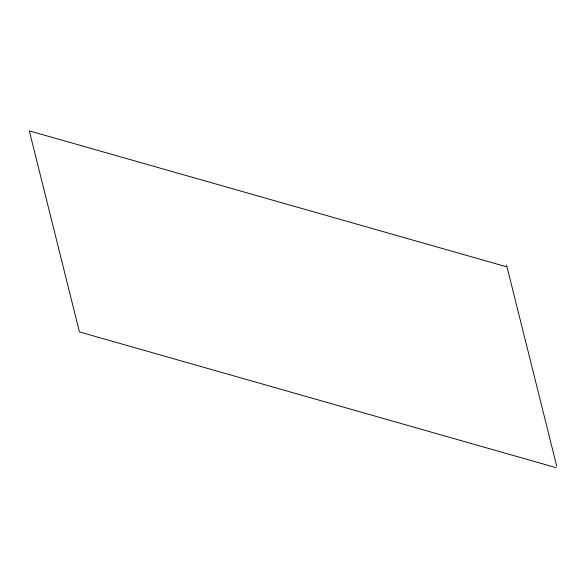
<?xml version="1.0" encoding="UTF-8"?>
<svg xmlns="http://www.w3.org/2000/svg" width="586" height="586" viewBox="0 0 586 586"><rect width="100%" height="100%" fill="white"/><g stroke="black" fill="none" stroke-linecap="round" stroke-linejoin="round"><path stroke-width="0.88" d="M505.974 266.615L29.3 130.861L79.44 331.918L556.121 467.679M506.56 265.07L556.7 466.134"/></g></svg>
